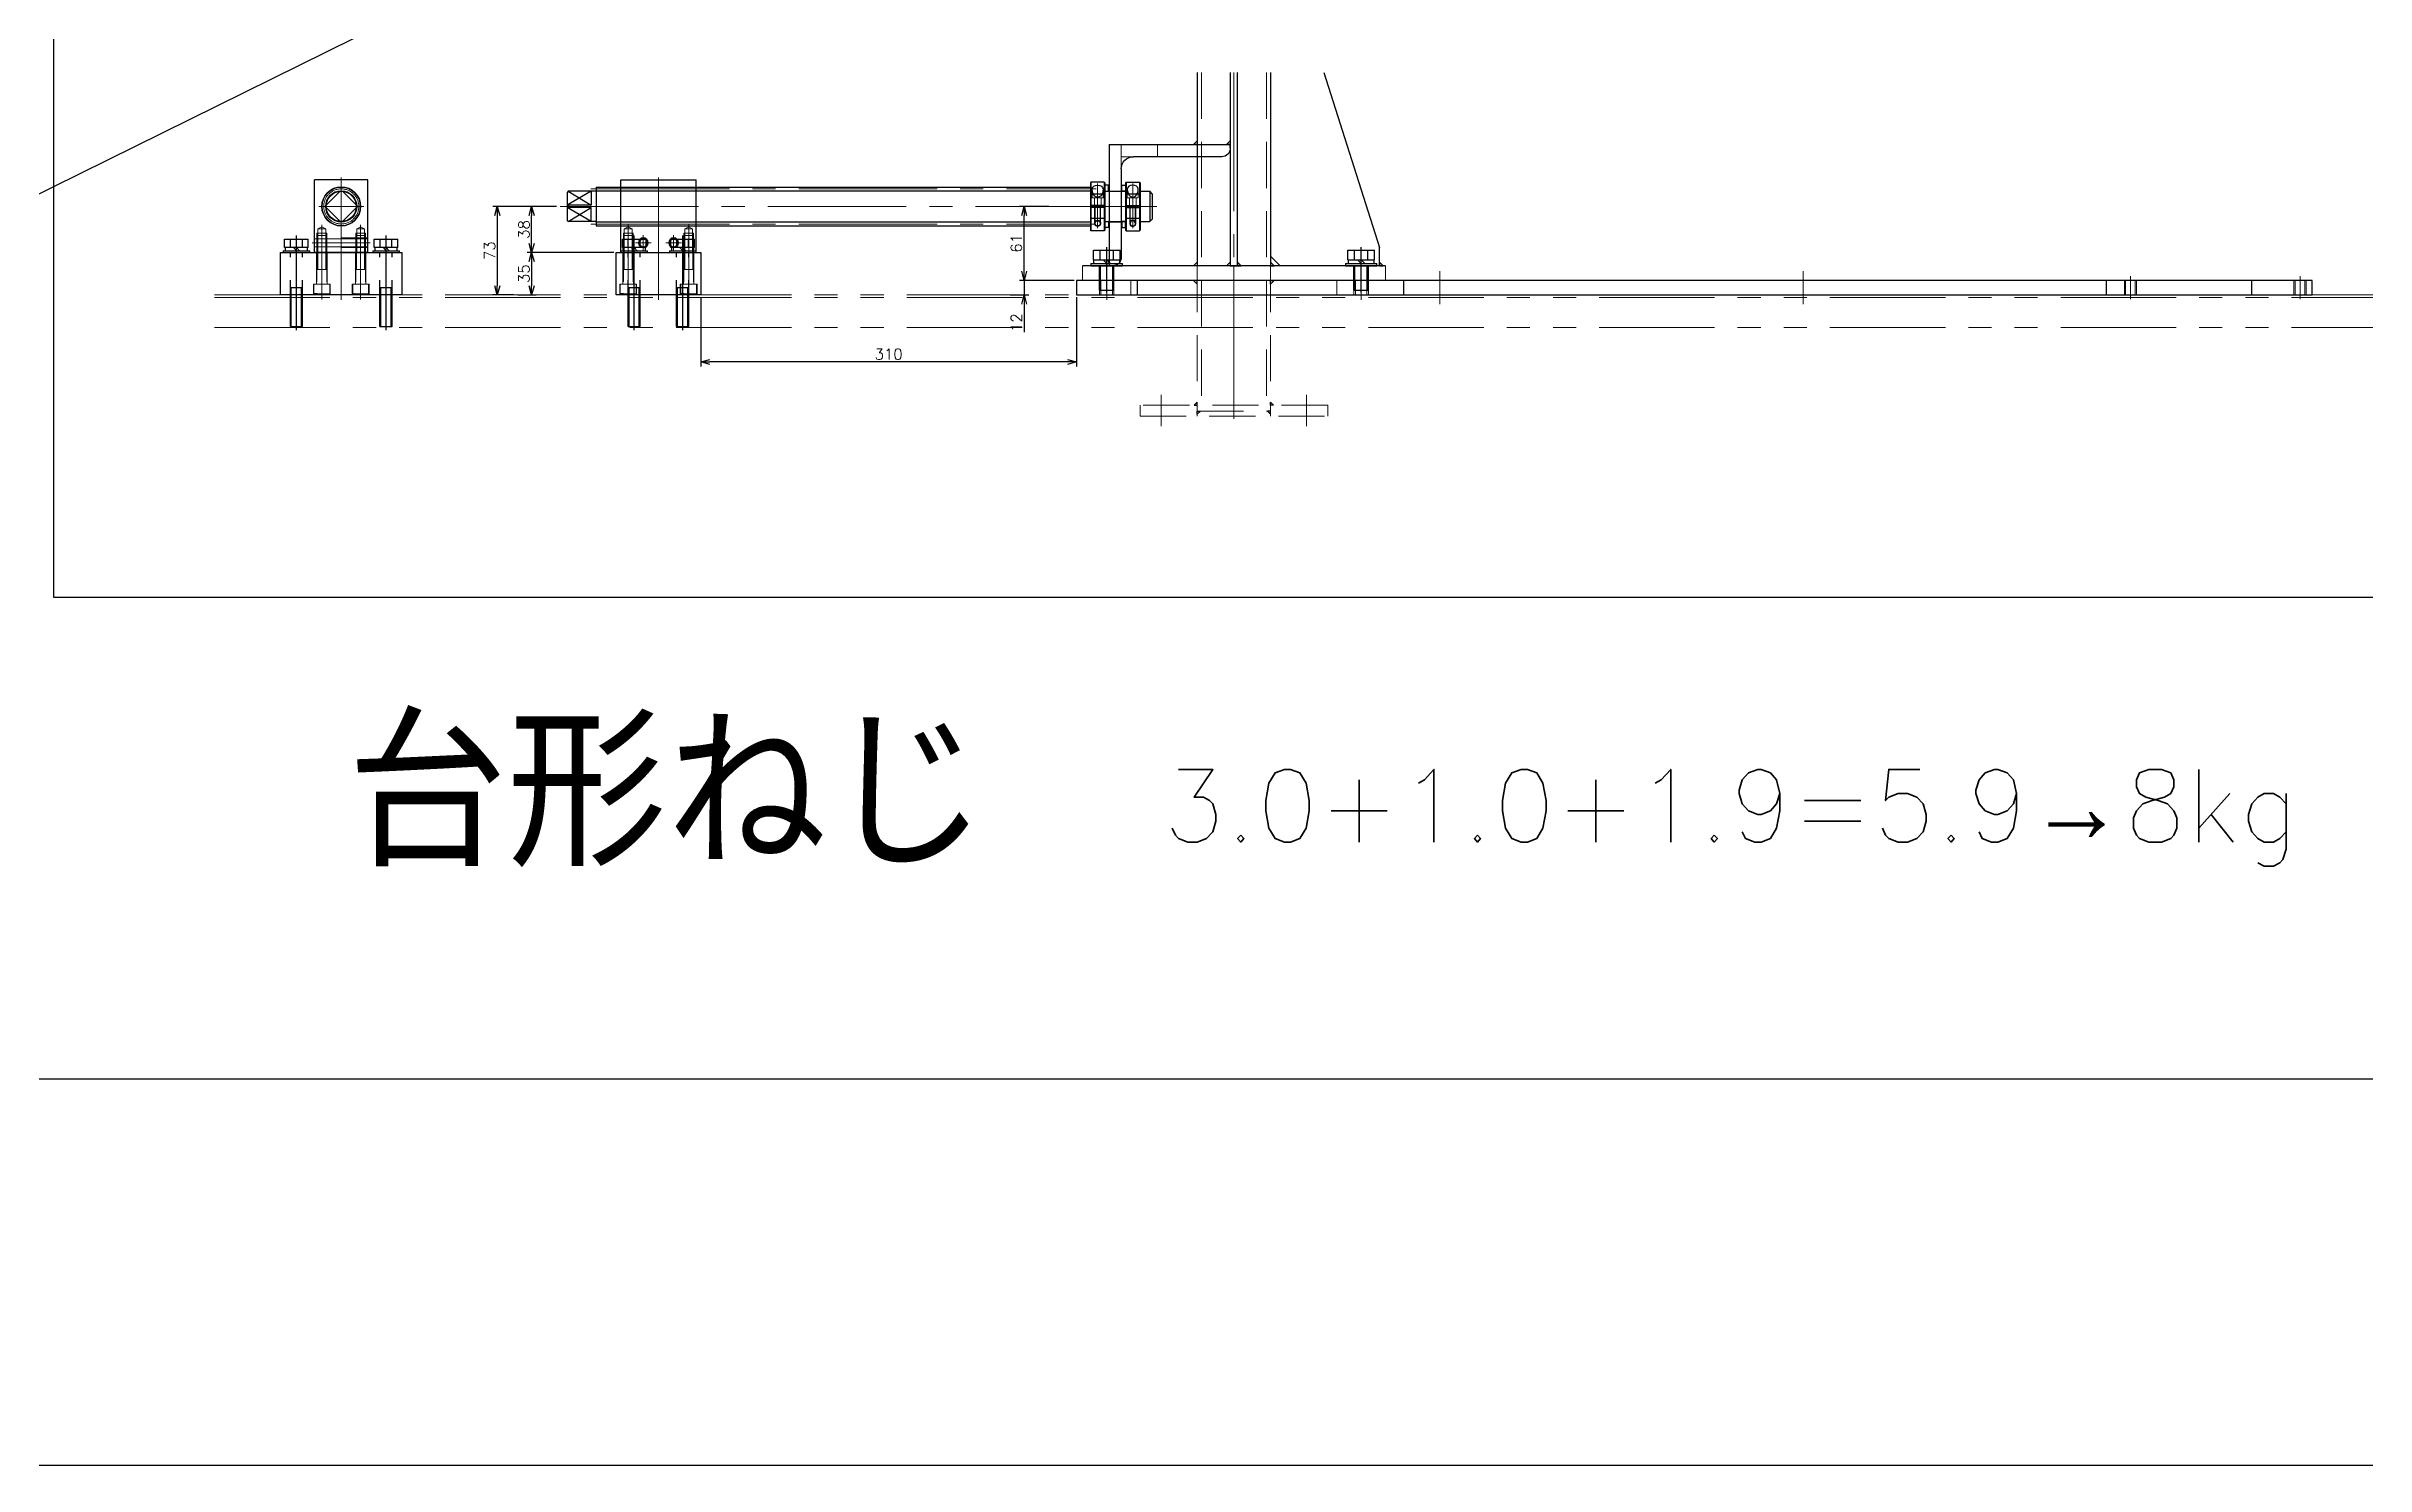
# Model space of a CAD drawing. Header units: millimetres. Extents: x -16130 to 36813, y -8099 to 27484.
# Drawn here: x 33872 to 35786, y 12197 to 13367 of the extents above; entities that cross this region are included whole.
import ezdxf
from ezdxf.xclip import XClip

# ---------------------------------------------------------------- set-up
doc = ezdxf.new("R2010")
doc.units = ezdxf.units.MM
doc.header["$LTSCALE"] = 6
doc.header["$XCLIPFRAME"] = 0
doc.header["$PDMODE"] = 99
doc.header["$PDSIZE"] = 1
for name, pattern in [('CENTER2', [28.575, 19.05, -3.175, 3.175, -3.175]), ('HIDDEN', [9.525, 6.35, -3.175]), ('PHANTOM2', [31.75, 15.875, -3.175, 3.175, -3.175, 3.175, -3.175])]:
    doc.linetypes.add(name, pattern=pattern)
for name, color, linetype, lineweight in [('04_HIDDEN', 2, 'HIDDEN', 13), ('05_CENTER', 4, 'CENTER2', 13), ('06_PHANTOM', 2, 'PHANTOM2', 13), ('08_DIM', 3, 'Continuous', 13)]:
    doc.layers.add(name, color=color, linetype=linetype, lineweight=lineweight)
doc.layers.add('10_DRAFT', color=8, linetype='Continuous', lineweight=0, plot=False)
doc.styles.add('KSS_TXT', font='txt.shx', dxfattribs={"bigfont": 'extfont2.shx'})
doc.styles.add('KSS_TXT_L', font='txt.shx', dxfattribs={"height": 3, "bigfont": 'extfont2.shx'})
doc.dimstyles.new('KSS_DIM', dxfattribs={"dimtxt": 3, "dimasz": 2.5, "dimexe": 1.25, "dimexo": 0.625, "dimtad": 1, "dimdsep": 46, "dimtxsty": 'KSS_TXT', "dimblk": 'OPEN30', "dimcen": 0, "dimazin": 2, "dimtfac": 0.75, "dimtmove": 0, "dimatfit": 3, "dimldrblk": 'OPEN30', "dimfxl": 1, "dimtolj": 1, "dimarcsym": 0})

# ---------------------------------------------------------------- blocks, each defined once
blk = doc.blocks.new('MTSRW32a_1_1_1')
at = {"color": 0}
for p, q in [((62, 12.5), (61, 11.5)), ((81, 12.5), (61, 1)), ((61, 11.5), (61, -11.5)), ((81, 1), (61, 1)), ((62, 12.5), (62, 12.5)), ((84.7, 12.5), (62, 12.5)), ((62, 12.5), (81, 1)), ((81, 12.5), (62, 12.5)), ((62, 1), (62, -1)), ((81, 12.5), (81, 1)), ((85, 16), (493, 16)), ((85, 16), (85, -16)), ((85, 12.8), (493, 12.8)), ((493, 16), (493, -16)), ((505, 10), (493, 10)), ((505, 12.5), (522, 12.5)), ((505, 12.5), (505, -12.5)), ((522, 12.5), (522, -12.5)), ((534, 10), (522, 10)), ((534, 12.5), (534, -12.5)), ((534, 12.5), (542, 12.5)), ((544, 10.5), (542, 12.5)), ((542, 12.5), (542, -12.5)), ((544, 10.5), (544, -10.5)), ((81, -1), (61, -1)), ((81, -12.5), (61, -1)), ((62, -12.5), (61, -11.5)), ((61.9, -12.4), (81, -1)), ((84.7, -12.5), (62, -12.5)), ((81, -12.5), (62, -12.5)), ((62, -12.5), (62, -12.5)), ((81, -12.5), (81, -1)), ((85, -12.8), (493, -12.8)), ((85, -16), (493, -16)), ((505, -10), (493, -10)), ((505, -12.5), (522, -12.5)), ((534, -10), (522, -10)), ((534, -12.5), (542, -12.5)), ((544, -10.5), (542, -12.5))]:
    blk.add_line(p, q, dxfattribs=at)
for centre, start, end in [((84.7, 12.8), 270, 0), ((84.7, -12.8), 0, 90)]:
    blk.add_arc(centre, 0.3, start, end, dxfattribs=at)
at = {"layer": '05_CENTER', "color": 0}
for p, q in [((55.3, 0), (547.9, 0)), ((80.8, 14.5), (497.7, 14.5)), ((80.8, -14.5), (497.2, -14.5))]:
    blk.add_line(p, q, dxfattribs=at)
at = {"layer": '10_DRAFT'}
for p, q in [((139.7, 0), (133.3, 0)), ((136.5, -3.2), (136.5, 3.2)), ((510.7, 0), (504.3, 0))]:
    blk.add_line(p, q, dxfattribs=at)
blk = doc.blocks.new('A$C6B1D193A_1_1_1')
at = {"color": 0}
for p, q in [((-979, -3), (-979, -15)), ((-59, -3), (-59, -15))]:
    blk.add_line(p, q, dxfattribs=at)
at = {"color": 9}
for p, q in [((-759, -3), (-759, -15)), ((-179, -3), (-179, -15))]:
    blk.add_line(p, q, dxfattribs=at)
at = {"color": 0}
blk.add_lwpolyline([(-1029, -15), (-9, -15), (-9, -3), (-1029, -3)], close=True, dxfattribs=at)
at = {"layer": '04_HIDDEN'}
for p, q in [((-1010, -15), (-1010, -3)), ((-1008.8, -15), (-1008.8, -3)), ((-999.3, -15), (-999.3, -3)), ((-998, -15), (-998, -3)), ((-984, -15), (-984, -3)), ((-814, -15), (-814, -3)), ((-800, -15), (-800, -3)), ((-798.7, -15), (-798.7, -3)), ((-789.2, -15), (-789.2, -3)), ((-788, -15), (-788, -3)), ((-164, -3), (-164, -15)), ((-163, -3), (-163, -15)), ((-155, -3), (-155, -15)), ((-154, -3), (-154, -15)), ((-24, -3), (-24, -15)), ((-23, -3), (-23, -15)), ((-15, -3), (-15, -15)), ((-14, -3), (-14, -15))]:
    blk.add_line(p, q, dxfattribs=at)
at = {"layer": '05_CENTER'}
for p, q in [((-1004, -19), (-1004, 1)), ((-794, -19), (-794, 1)), ((-729, 4.5), (-729, -22.7)), ((-429, 4.5), (-429, -22.7)), ((-159, 0.4), (-159, -18.4)), ((-19, 0.4), (-19, -18.4))]:
    blk.add_line(p, q, dxfattribs=at)
at = {"layer": '10_DRAFT'}
blk.add_line((-899, -15), (-899, -3), dxfattribs=at)
blk = doc.blocks.new('SCSP20-12c_1_1')
at = {"color": 0}
for p, q in [((-20, -0.5), (-19.5, 0)), ((-0.8, 0), (-19.5, 0)), ((-0.8, 0), (-0.8, -12)), ((19.5, 0), (0.7, 0)), ((0.7, 0), (0.7, -12)), ((20, -0.5), (19.5, 0)), ((-0.8, -0.5), (-20, -0.5)), ((-20, -0.5), (-20, -11.5)), ((-0.8, -11.5), (-20, -11.5)), ((-20, -11.5), (-19.5, -12)), ((-0.8, -12), (-19.5, -12)), ((20, -0.5), (0.7, -0.5)), ((20, -11.5), (0.7, -11.5)), ((19.5, -12), (0.7, -12)), ((20, -11.5), (19.5, -12)), ((20, -0.5), (20, -11.5))]:
    blk.add_line(p, q, dxfattribs=at)
for centre, major_axis, ratio, start_param, end_param in [((-14.3, -6), (0, 2.5), 0.832084, 0, 3.141593), ((-14.3, -6), (0, 2.15), 0.850489, 6.283185, 9.424778), ((-14.3, -6), (-2.98, 0), 0.838869, 7.853982, 10.995574), ((-14.3, -6), (-2.49, 0), 0.865015, 7.853982, 10.995574), ((14.3, -6), (-6.68, 0), 0.673298, 4.712389, 7.853982), ((14.3, -6), (0, 4.5), 0.73708, 3.141593, 6.283185)]:
    blk.add_ellipse(centre, major_axis=major_axis, ratio=ratio, start_param=start_param, end_param=end_param, dxfattribs=at)
at = {"layer": '04_HIDDEN', "color": 0}
for p, q in [((-10.5, 0), (-10, -0.5)), ((10.5, 0), (10, -0.5)), ((-14.3, -3.5), (-0.8, -3.5)), ((-14.3, -3.8), (-0.8, -3.8)), ((-14.3, -8.1), (-0.8, -8.1)), ((-14.3, -8.5), (-0.8, -8.5)), ((-10, -11.5), (-10.5, -12)), ((-10, -0.5), (-10, -11.5)), ((0.7, -3.2), (7, -3.2)), ((0.7, -8.7), (7, -8.7)), ((7, -1.5), (14.3, -1.5)), ((7, -1.5), (7, -10.5)), ((7, -10.5), (14.3, -10.5)), ((10, -0.5), (10, -11.5)), ((10, -11.5), (10.5, -12))]:
    blk.add_line(p, q, dxfattribs=at)
at = {"layer": '05_CENTER', "color": 0}
blk.add_line((-18, -6), (18.8, -6), dxfattribs=at)
at = {"layer": '10_DRAFT'}
blk.add_line((0, 0), (0, -12), dxfattribs=at)
blk = doc.blocks.new('A$C26503DA7_1_1')
at = {"color": 0}
for p, q in [((-93.8, 60), (-93.8, 55.3)), ((-33.3, 60), (-33.3, 55.3)), ((-127, 30.3), (-127, -30.2)), ((-118.8, 30.3), (-127, 30.3)), ((-8.3, 30.3), (0, 30.3)), ((0, -30.2), (0, 30.3)), ((-127, -30.2), (0, -30.2))]:
    blk.add_line(p, q, dxfattribs=at)
for centre, start, end in [((-118.8, 55.3), 270, 0), ((-8.3, 55.3), 180, 270)]:
    blk.add_arc(centre, 25, start, end, dxfattribs=at)
at = {"layer": '04_HIDDEN'}
for p, q in [((-93.8, 63.5), (-33.3, 63.5)), ((-90.3, 63.5), (-90.3, 55.3)), ((-36.8, 63.5), (-36.8, 55.3)), ((-118.8, 26.8), (-127, 26.8)), ((-8.3, 26.8), (0, 26.8)), ((-127, -26.7), (0, -26.7))]:
    blk.add_line(p, q, dxfattribs=at)
for centre, start, end in [((-118.8, 55.3), 270, 0), ((-8.3, 55.3), 180, 270)]:
    blk.add_arc(centre, 28.5, start, end, dxfattribs=at)
at = {"layer": '05_CENTER'}
for p, q in [((-63.5, 63.5), (-63.5, -6.8)), ((-127, 0), (0, 0))]:
    blk.add_line(p, q, dxfattribs=at)
at = {"layer": '10_DRAFT'}
for p, q in [((-93.8, 60), (-93.8, 63.5)), ((-33.3, 60), (-33.3, 63.5))]:
    blk.add_line(p, q, dxfattribs=at)
blk = doc.blocks.new('A$C321C7B51_1_1')
at = {"color": 0}
blk.add_lwpolyline([(10, 77.5), (1, 77.5), (1, -77.5), (10, -77.5)], close=True, dxfattribs=at)
at = {"layer": '04_HIDDEN'}
for p, q in [((10, 30.2), (1, 30.2)), ((10, -30.2), (1, -30.2))]:
    blk.add_line(p, q, dxfattribs=at)
at = {"layer": '05_CENTER'}
for p, q in [((-7.5, 60), (18.3, 60)), ((10, 0), (1, 0)), ((-7.5, -60), (18.3, -60))]:
    blk.add_line(p, q, dxfattribs=at)
blk = doc.blocks.new('A$C064419DC_1_1')
at = {"color": 0}
for p, q in [((0, 30.2), (0, -30.2)), ((-20.5, -50.8), (-81.1, -50.8))]:
    blk.add_line(p, q, dxfattribs=at)
for radius in [81, 20.5]:
    blk.add_arc((0, -50.8), radius, 90, 180, dxfattribs=at)
at = {"layer": '04_HIDDEN'}
for radius in [77.5, 24]:
    blk.add_arc((0, -50.8), radius, 90, 180, dxfattribs=at)
at = {"layer": '05_CENTER'}
blk.add_arc((0, -50.8), 50.8, 90, 180, dxfattribs=at)
blk = doc.blocks.new('A$C2B834F33_1_1')
at = {"color": 0}
for p, q in [((0, 0), (-100, 0)), ((-100, -3), (-100, 0)), ((0, 0), (0, -100)), ((-93, -10), (-20, -10)), ((-10, -20), (-10, -93)), ((-3, -100), (0, -100))]:
    blk.add_line(p, q, dxfattribs=at)
for centre, radius, start, end in [((-93, -3), 7, 180, 270), ((-20, -20), 10, 0, 90), ((-3, -93), 7, 180, 270)]:
    blk.add_arc(centre, radius, start, end, dxfattribs=at)
blk = doc.blocks.new('A$C73CF5400_1_1')
at = {"color": 0}
blk.add_lwpolyline([(-7, 0), (7, 0), (7, -20), (-7, -20)], close=True, dxfattribs=at)
at = {"layer": '04_HIDDEN'}
for p, q in [((-5.5, 3.7), (-5.5, 0.2)), ((-4.9, 0), (-4.9, -20)), ((-4.3, 0), (-4.3, -20)), ((4.3, 0), (4.3, -20)), ((4.9, 0), (4.9, -20)), ((5.5, 3.7), (5.5, 0.2))]:
    blk.add_line(p, q, dxfattribs=at)
at = {"layer": '05_CENTER'}
blk.add_line((0, -21.6), (0, 4.4), dxfattribs=at)
blk = doc.blocks.new('A$C211D4FE4_1_1')
for p, q in [((-19.2, 76.3), (-10, 76.3)), ((-10, 15.8), (-19.2, 15.8))]:
    blk.add_line(p, q)
at = {"color": 0}
for p, q in [((-100.3, -4.8), (-100.3, -315.5)), ((-39.7, -4.8), (-39.7, -315.5)), ((-100.3, -442.5), (-100.3, -740.5)), ((-39.7, -442.5), (-39.7, -740.5)), ((-100.3, -867.5), (-100.3, -1165.5)), ((-39.7, -867.5), (-39.7, -1165.5)), ((-100.3, -1292.5), (-100.3, -1590.5)), ((-39.7, -1292.5), (-39.7, -1590.5)), ((-100.3, -1717.5), (-100.3, -2078)), ((-39.7, -1717.5), (-39.7, -2078)), ((-39.7, -1828), (-24.7, -1828)), ((-24.7, -1828), (50.3, -2063)), ((50.3, -2078), (50.3, -2063)), ((55, -2078), (-195, -2078)), ((-31.7, -2078), (-39.7, -2070))]:
    blk.add_line(p, q, dxfattribs=at)
at = {"color": 3}
for points in [[(-9, 76.3), (-11.5, 76.3), (-11.5, 76.3), (-9, 78.8)], [(-6.5, 76.3), (-6.5, 73.8), (-6.5, 73.8), (-4, 76.3)], [(-9, 15.8), (-11.5, 15.8), (-11.5, 15.8), (-9, 13.3)], [(-6.5, 15.8), (-6.5, 18.3), (-6.5, 18.3), (-4, 15.8)], [(-9, -348.7), (-11.5, -348.7), (-11.5, -348.7), (-9, -346.2)], [(-6.5, -348.7), (-6.5, -351.2), (-6.5, -351.2), (-4, -348.7)], [(-9, -409.2), (-11.5, -409.2), (-11.5, -409.2), (-9, -411.7)], [(-6.5, -409.2), (-6.5, -406.7), (-6.5, -406.7), (-4, -409.2)], [(-9, -773.7), (-11.5, -773.7), (-11.5, -773.7), (-9, -771.2)], [(-6.5, -773.7), (-6.5, -776.2), (-6.5, -776.2), (-4, -773.7)], [(-9, -834.2), (-11.5, -834.2), (-11.5, -834.2), (-9, -836.7)], [(-6.5, -834.2), (-6.5, -831.7), (-6.5, -831.7), (-4, -834.2)], [(-9, -1198.7), (-11.5, -1198.7), (-11.5, -1198.7), (-9, -1196.2)], [(-6.5, -1198.7), (-6.5, -1201.2), (-6.5, -1201.2), (-4, -1198.7)], [(-9, -1259.2), (-11.5, -1259.2), (-11.5, -1259.2), (-9, -1261.7)], [(-6.5, -1259.2), (-6.5, -1256.7), (-6.5, -1256.7), (-4, -1259.2)], [(-9, -1623.7), (-11.5, -1623.7), (-11.5, -1623.7), (-9, -1621.2)], [(-6.5, -1623.7), (-6.5, -1626.2), (-6.5, -1626.2), (-4, -1623.7)], [(-9, -1684.2), (-11.5, -1684.2), (-11.5, -1684.2), (-9, -1686.7)], [(-6.5, -1684.2), (-6.5, -1681.7), (-6.5, -1681.7), (-4, -1684.2)], [(-39.7, -1828), (-36.7, -1828), (-36.7, -1828), (-39.7, -1825)], [(-100.3, -1978), (-103.3, -1978), (-103.3, -1978), (-100.3, -1975)], [(-73, -1978), (-76, -1978), (-76, -1978), (-73, -1975)], [(-173, -2078), (-176, -2078), (-176, -2078), (-173, -2075)], [(-100.3, -2078), (-103.3, -2078), (-103.3, -2078), (-100.3, -2075)], [(-73, -2078), (-76, -2078), (-76, -2078), (-73, -2075)], [(-67, -2078), (-64, -2078), (-64, -2078), (-67, -2075)], [(-39.7, -2078), (-36.7, -2078), (-36.7, -2078), (-39.7, -2075)], [(50.3, -2078), (53.3, -2078), (53.3, -2078), (50.3, -2075)], [(-100.3, -2090), (-103.3, -2090), (-103.3, -2090), (-100.3, -2093)], [(-39.7, -2090), (-36.7, -2090), (-36.7, -2090), (-39.7, -2093)], [(-100.3, -2193), (-100.3, -2190.5), (-100.3, -2190.5), (-102.7, -2193)], [(-100.3, -2198), (-97.7, -2198), (-97.7, -2198), (-100.3, -2200.5)], [(-39.7, -2198), (-42.2, -2198), (-42.2, -2198), (-39.7, -2200.5)], [(-39.7, -2193), (-39.7, -2190.5), (-39.7, -2190.5), (-37.2, -2193)]]:
    blk.add_lwpolyline(points, close=True, dxfattribs=at)
at = {"color": 0}
blk.add_lwpolyline([(-73, -2078), (-67, -2078), (-67, -1828), (-73, -1828)], close=True, dxfattribs=at)
at = {"color": 3}
for centre, start, end in [((-71.7, 55.5), 65.35, 100.3512), ((-79.5, 47.7), 169.6488, 204.65)]:
    blk.add_arc(centre, 2.61, start, end, dxfattribs=at)
at = {"layer": '04_HIDDEN'}
for p, q in [((-19.2, 72.8), (-6.5, 72.8)), ((-6.5, 76.3), (-6.5, 15.8)), ((-19.2, 19.3), (-6.5, 19.3)), ((-96.7, -4.8), (-96.7, -315.5)), ((-43.2, -4.8), (-43.2, -315.5)), ((-96.7, -442.5), (-96.7, -740.5)), ((-43.2, -442.5), (-43.2, -740.5)), ((-96.7, -867.5), (-96.7, -1165.5)), ((-43.2, -867.5), (-43.2, -1165.5)), ((-96.7, -1292.5), (-96.7, -1590.5)), ((-43.2, -1292.5), (-43.2, -1590.5)), ((-96.7, -1717.5), (-96.7, -2198)), ((-43.2, -1717.5), (-43.2, -2198)), ((-163, -1978), (-163, -1998)), ((-153, -1988), (-163, -1988)), ((-133, -1978), (-133, -1988)), ((-173, -2042), (-163, -2042)), ((-195, -2078), (-195, -2090)), ((-100.3, -2078), (-100.3, -2192)), ((-39.7, -2078), (-39.7, -2192)), ((55, -2090), (55, -2078)), ((-195, -2090), (55, -2090)), ((-100.3, -2198), (-39.7, -2198))]:
    blk.add_line(p, q, dxfattribs=at)
at = {"layer": '05_CENTER'}
for p, q in [((-19.2, 46), (-6.5, 46)), ((-70, -4.8), (-70, -315.5)), ((-70, -442.5), (-70, -740.5)), ((-70, -867.5), (-70, -1165.5)), ((-70, -1292.5), (-70, -1590.5)), ((-70, -1717.5), (-70, -2216.3)), ((-175, -2098.5), (-175, -2069.7)), ((-70, -2078), (-70, -2090)), ((35, -2098.5), (35, -2069.7))]:
    blk.add_line(p, q, dxfattribs=at)
at = {"layer": '10_DRAFT'}
blk.add_line((-173, -2029), (-163, -2029), dxfattribs=at)
for name, p in [('A$C321C7B51_1_1', (-10, 46)), ('A$C064419DC_1_1', (-19.2, 46)), ('A$C321C7B51_1_1', (-10, -379)), ('A$C321C7B51_1_1', (-10, -804)), ('A$C321C7B51_1_1', (-10, -1229)), ('A$C321C7B51_1_1', (-10, -1654))]:
    blk.add_blockref(name, p)
for name, p, rotation in [('A$C73CF5400_1_1', (-76.5, 52.5), 225), ('A$C26503DA7_1_1', (-70, -442.5), 270), ('A$C26503DA7_1_1', (-70, -867.5), 270), ('A$C26503DA7_1_1', (-70, -1292.5), 270), ('A$C26503DA7_1_1', (-70, -1717.5), 270)]:
    blk.add_blockref(name, p, dxfattribs=dict(rotation=rotation))
at = {"xscale": -1}
blk.add_blockref('A$C2B834F33_1_1', (-173, -1978), dxfattribs=at)
at = {"layer": '04_HIDDEN', "rotation": 270}
blk.add_blockref('A$C321C7B51_1_1', (-70, -2192), dxfattribs=at)
blk = doc.blocks.new('HTK1611a_1_1')
at = {"color": 0}
for p, q in [((6, 5.1), (0, 4.8)), ((0, 4.3), (6, 4.5)), ((6, 7.5), (6, -7.5)), ((6, 7.5), (10, 7.5)), ((10, 3.8), (6, 3.8)), ((10.1, 7.5), (10, 7.5)), ((10, 3.8), (10.1, 3.8)), ((10.1, 3.7), (10, 3.8)), ((10.2, 7.5), (10.1, 7.5)), ((10.1, 7.5), (10.1, 7.5)), ((10.1, 3.8), (10.1, 3.8)), ((10.1, 3.8), (10.2, 3.8)), ((10.2, 3.7), (10.1, 3.7)), ((10.1, 3.7), (10.1, 3.7)), ((10.3, 7.4), (10.2, 7.5)), ((10.2, 7.5), (10.2, 7.5)), ((10.2, 7.5), (10.2, 7.5)), ((10.2, 3.8), (10.2, 3.8)), ((10.2, 3.8), (10.2, 3.8)), ((10.2, 3.8), (10.3, 3.8)), ((10.3, 3.6), (10.2, 3.7)), ((10.2, 3.7), (10.2, 3.7)), ((10.2, 3.7), (10.2, 3.7)), ((10.4, 7.4), (10.3, 7.4)), ((10.3, 7.4), (10.3, 7.4)), ((10.3, 3.8), (10.4, 3.9)), ((10.3, 3.8), (10.3, 3.8)), ((10.4, 3.5), (10.3, 3.6)), ((10.3, 3.6), (10.3, 3.6)), ((10.5, 7.3), (10.4, 7.4)), ((10.4, 7.4), (10.4, 7.4)), ((10.4, 3.9), (10.4, 3.9)), ((10.4, 3.9), (10.5, 3.9)), ((10.5, 3.4), (10.4, 3.5)), ((10.4, 3.5), (10.4, 3.5)), ((10.6, 7.2), (10.5, 7.3)), ((10.5, 7.3), (10.5, 7.3)), ((10.5, 7.3), (10.5, 7.3)), ((10.5, 3.9), (10.5, 4)), ((10.5, 4), (10.5, 4)), ((10.5, 4), (10.6, 4)), ((10.5, 3.3), (10.5, 3.4)), ((10.6, 3.2), (10.5, 3.3)), ((10.5, 3.3), (10.5, 3.3)), ((10.6, 7.1), (10.6, 7.2)), ((10.6, 7.2), (10.6, 7.2)), ((10.7, 7.1), (10.6, 7.1)), ((10.6, 4.1), (10.7, 4.2)), ((10.6, 4), (10.6, 4.1)), ((10.6, 4.1), (10.6, 4.1)), ((10.6, 3.1), (10.6, 3.2)), ((10.6, 3), (10.6, 3.1)), ((10.7, 2.9), (10.6, 3)), ((10.7, 7), (10.7, 7.1)), ((10.8, 6.9), (10.7, 7)), ((10.7, 7), (10.7, 7)), ((10.7, 4.3), (10.8, 4.4)), ((10.7, 4.2), (10.7, 4.3)), ((10.7, 4.2), (10.7, 4.2)), ((10.7, 2.8), (10.7, 2.9)), ((10.7, 2.7), (10.7, 2.8)), ((10.8, 2.5), (10.7, 2.7)), ((10.8, 6.8), (10.8, 6.9)), ((10.8, 6.7), (10.8, 6.8)), ((10.8, 6.8), (10.8, 6.8)), ((10.9, 6.6), (10.8, 6.7)), ((10.8, 4.5), (10.8, 4.6)), ((10.8, 4.6), (10.9, 4.6)), ((10.8, 4.4), (10.8, 4.5)), ((10.8, 4.4), (10.8, 4.4)), ((10.8, 2.4), (10.8, 2.5)), ((10.8, 2.3), (10.8, 2.4)), ((10.8, 2.2), (10.8, 2.3)), ((10.9, 2), (10.8, 2.2)), ((10.9, 6.5), (10.9, 6.6)), ((10.9, 6.6), (10.9, 6.6)), ((10.9, 6.4), (10.9, 6.5)), ((11, 6.3), (10.9, 6.4)), ((10.9, 4.8), (11, 4.9)), ((10.9, 4.7), (10.9, 4.8)), ((10.9, 4.8), (10.9, 4.8)), ((10.9, 4.6), (10.9, 4.7)), ((10.9, 1.9), (10.9, 2)), ((10.9, 1.7), (10.9, 1.9)), ((10.9, 1.6), (10.9, 1.7)), ((11, 1.4), (10.9, 1.6)), ((11, 6.2), (11, 6.3)), ((11, 6.3), (11, 6.3)), ((11, 6.1), (11, 6.2)), ((11, 6), (11, 6.1)), ((11, 5.9), (11, 6)), ((11, 6), (11, 6)), ((11, 5.8), (11, 5.9)), ((11, 5.7), (11, 5.8)), ((11, 5.6), (11, 5.7)), ((11, 5.7), (11, -5.6)), ((11, 5.5), (11, 5.6)), ((11, 5.4), (11, 5.5)), ((11, 5.5), (11, 5.5)), ((11, 5.3), (11, 5.4)), ((11, 5.2), (11, 5.3)), ((11, 5.1), (11, 5.2)), ((11, 5), (11, 5.1)), ((11, 5.1), (11, 5.1)), ((11, 4.9), (11, 5)), ((11, 2.2), (26, 2.2)), ((11, 1.3), (11, 1.4)), ((11, 1.1), (11, 1.3)), ((11, 1), (11, 1.1)), ((11, 0.8), (11, 1)), ((11, 0.7), (11, 0.8)), ((11, 0.5), (11, 0.7)), ((11, 0.3), (11, 0.5)), ((11, 0.2), (11, 0.3)), ((11, 0), (11, 0.2)), ((11, -0.2), (11, 0)), ((26, 2.2), (28, 1.7)), ((28, 1.7), (36, 1.7)), ((28, 1.7), (28, -1.7)), ((36, 1.7), (36, -1.7)), ((36, 1.5), (56, 1.5)), ((0, -4.3), (6, -4.5)), ((0, -4.8), (6, -5.1)), ((10, -3.8), (6, -3.8)), ((6, -7.5), (10, -7.5)), ((10, -3.8), (10.1, -3.7)), ((10.1, -3.8), (10, -3.8)), ((10, -7.5), (10.1, -7.5)), ((10.1, -3.7), (10.1, -3.7)), ((10.1, -3.7), (10.2, -3.7)), ((10.2, -3.8), (10.1, -3.8)), ((10.1, -3.8), (10.1, -3.8)), ((10.1, -7.5), (10.1, -7.5)), ((10.1, -7.5), (10.2, -7.5)), ((10.2, -3.7), (10.3, -3.6)), ((10.2, -3.7), (10.2, -3.7)), ((10.2, -3.7), (10.2, -3.7)), ((10.3, -3.8), (10.2, -3.8)), ((10.2, -3.8), (10.2, -3.8)), ((10.2, -3.8), (10.2, -3.8)), ((10.2, -7.5), (10.3, -7.4)), ((10.2, -7.5), (10.2, -7.5)), ((10.2, -7.5), (10.2, -7.5)), ((10.3, -3.6), (10.4, -3.5)), ((10.3, -3.6), (10.3, -3.6)), ((10.4, -3.9), (10.3, -3.8)), ((10.3, -3.8), (10.3, -3.8)), ((10.3, -7.4), (10.3, -7.4)), ((10.3, -7.4), (10.4, -7.4)), ((10.4, -3.5), (10.5, -3.4)), ((10.4, -3.5), (10.4, -3.5)), ((10.5, -3.9), (10.4, -3.9)), ((10.4, -3.9), (10.4, -3.9)), ((10.4, -7.4), (10.5, -7.3)), ((10.4, -7.4), (10.4, -7.4)), ((10.5, -3.3), (10.5, -3.2)), ((10.5, -3.2), (10.6, -3.2)), ((10.5, -3.4), (10.5, -3.3)), ((10.5, -4), (10.5, -3.9)), ((10.6, -4), (10.5, -4)), ((10.5, -4), (10.5, -4)), ((10.5, -7.3), (10.6, -7.2)), ((10.5, -7.3), (10.5, -7.3)), ((10.5, -7.3), (10.5, -7.3)), ((10.6, -3), (10.7, -2.9)), ((10.6, -3.1), (10.6, -3)), ((10.6, -3.2), (10.6, -3.1)), ((10.6, -4.1), (10.6, -4)), ((10.7, -4.2), (10.6, -4.1)), ((10.6, -4.1), (10.6, -4.1)), ((10.6, -7.2), (10.6, -7.1)), ((10.6, -7.1), (10.7, -7.1)), ((10.6, -7.2), (10.6, -7.2)), ((10.7, -2.7), (10.8, -2.5)), ((10.7, -2.8), (10.7, -2.7)), ((10.7, -2.9), (10.7, -2.8)), ((10.7, -4.3), (10.7, -4.2)), ((10.7, -4.2), (10.7, -4.2)), ((10.8, -4.4), (10.7, -4.3)), ((10.7, -7), (10.8, -6.9)), ((10.7, -7.1), (10.7, -7)), ((10.7, -7), (10.7, -7)), ((10.8, -2.2), (10.9, -2)), ((10.8, -2.3), (10.8, -2.2)), ((10.8, -2.4), (10.8, -2.3)), ((10.8, -2.5), (10.8, -2.4)), ((10.8, -4.5), (10.8, -4.4)), ((10.8, -4.4), (10.8, -4.4)), ((10.8, -4.6), (10.8, -4.5)), ((10.9, -4.6), (10.8, -4.6)), ((10.8, -6.7), (10.9, -6.6)), ((10.8, -6.8), (10.8, -6.7)), ((10.8, -6.9), (10.8, -6.8)), ((10.8, -6.8), (10.8, -6.8)), ((10.9, -1.6), (11, -1.4)), ((10.9, -1.7), (10.9, -1.6)), ((10.9, -1.9), (10.9, -1.7)), ((10.9, -2), (10.9, -1.9)), ((10.9, -4.7), (10.9, -4.6)), ((10.9, -4.8), (10.9, -4.7)), ((11, -4.9), (10.9, -4.8)), ((10.9, -4.8), (10.9, -4.8)), ((10.9, -6.4), (11, -6.3)), ((10.9, -6.5), (10.9, -6.4)), ((10.9, -6.6), (10.9, -6.5)), ((10.9, -6.6), (10.9, -6.6)), ((11, -0.3), (11, -0.2)), ((11, -0.5), (11, -0.3)), ((11, -0.7), (11, -0.5)), ((11, -0.8), (11, -0.7)), ((11, -1), (11, -0.8)), ((11, -1.1), (11, -1)), ((11, -1.3), (11, -1.1)), ((11, -1.4), (11, -1.3)), ((26, -2.2), (11, -2.2)), ((11, -5), (11, -4.9)), ((11, -5.1), (11, -5)), ((11, -5.2), (11, -5.1)), ((11, -5.1), (11, -5.1)), ((11, -5.3), (11, -5.2)), ((11, -5.4), (11, -5.3)), ((11, -5.5), (11, -5.4)), ((11, -5.6), (11, -5.5)), ((11, -5.5), (11, -5.5)), ((11, -5.7), (11, -5.6)), ((11, -5.8), (11, -5.7)), ((11, -5.9), (11, -5.8)), ((11, -6), (11, -5.9)), ((11, -6.1), (11, -6)), ((11, -6), (11, -6)), ((11, -6.2), (11, -6.1)), ((11, -6.3), (11, -6.2)), ((11, -6.3), (11, -6.3)), ((28, -1.7), (26, -2.2)), ((36, -1.7), (28, -1.7)), ((36, -1.5), (56, -1.5))]:
    blk.add_line(p, q, dxfattribs=at)
at = {"layer": '04_HIDDEN', "color": 0}
for p, q in [((-52, 2), (-4, 2)), ((-3.5, 4.7), (-4, 4.2)), ((-4, 4.2), (0, 4.3)), ((-4, 4.2), (-4, -4.2)), ((0, 4.8), (-3.5, 4.7)), ((-3.5, 4.7), (-3.5, -4.7)), ((11, 2), (26, 2)), ((26, 2), (26, -2)), ((26, 1.5), (36, 1.5)), ((-52, -2), (-4, -2)), ((-4, -4.2), (-3.5, -4.7)), ((-4, -4.2), (0, -4.3)), ((-3.5, -4.7), (0, -4.8)), ((11, -2), (26, -2)), ((26, -1.5), (36, -1.5))]:
    blk.add_line(p, q, dxfattribs=at)
blk.add_arc((-52, 0), 2, 90, 270, dxfattribs=at)
at = {"layer": '05_CENTER', "color": 0}
blk.add_line((-56, 0), (58, 0), dxfattribs=at)
at = {"layer": '10_DRAFT'}
blk.add_line((0, 4.8), (0, -4.8), dxfattribs=at)
blk = doc.blocks.new('A$C3D892AFF_1_1')
at = {"color": 0}
for p, q in [((-13, 2), (13, 2)), ((-13, 2), (-13, 0)), ((-13, 0), (13, 0)), ((-11, 13), (11, 13)), ((-11, 5), (-11, 13)), ((-11, 5), (11, 5)), ((-10.8, 5), (-10.8, 2)), ((-5.5, 5), (-5.5, 13)), ((0, 2), (-3, 5)), ((0, 5), (3, 2)), ((5.5, 5), (5.5, 13)), ((10.8, 2), (10.8, 5)), ((11, 5), (11, 13)), ((13, 0), (13, 2))]:
    blk.add_line(p, q, dxfattribs=at)
at = {"color": 0, "linetype": 'HIDDEN'}
for p, q in [((-6, -20), (-6, 0)), ((-5.1, -20), (-5.1, 0)), ((5.1, -20), (5.1, 0)), ((6, -20), (6, 0)), ((-6, -20), (6, -20))]:
    blk.add_line(p, q, dxfattribs=at)
at = {"color": 0, "linetype": 'CENTER2'}
blk.add_line((0, -22), (0, 15.4), dxfattribs=at)
at = {"layer": '10_DRAFT', "style": 'KSS_TXT_L'}
blk.add_text('BT-M12x25L,SW,PW', height=0.3, dxfattribs=at).set_placement((6.2, 12.7))
blk = doc.blocks.new('A$C79C60784_1_1')
for name, p in [('A$C211D4FE4_1_1', (0, 1700)), ('A$C3D892AFF_1_1', (-175, -378)), ('A$C3D892AFF_1_1', (35, -378))]:
    blk.add_blockref(name, p)
at = {"color": 4, "rotation": 135.0000005118355}
blk.add_blockref('HTK1611a_1_1', (-90.7, 1766.7), dxfattribs=at)
blk = doc.blocks.new('MTSBNR32a_1_1')
at = {"color": 0}
for p, q in [((-31, 0), (31, 0)), ((-31, 0), (-31, -60)), ((31, 0), (31, -60)), ((-31, -60), (31, -60))]:
    blk.add_line(p, q, dxfattribs=at)
for centre, radius in [((-12.5, -8), 4), ((-12.5, -8), 3.2), ((12.5, -8), 4), ((12.5, -8), 3.2)]:
    blk.add_circle(centre, radius, dxfattribs=at)
at = {"layer": '04_HIDDEN', "color": 0}
for p, q in [((-29, 0), (-29, -16)), ((-28.2, 0), (-28.2, -19.4)), ((-21.8, 0), (-21.8, -19.4)), ((-21, 0), (-21, -16)), ((21, 0), (21, -16)), ((21.8, 0), (21.8, -19.4)), ((28.2, 0), (28.2, -19.4)), ((29, 0), (29, -16)), ((-21, -16), (-29, -16)), ((29, -16), (21, -16)), ((-31, -22), (31, -22)), ((-31, -25.3), (31, -25.3)), ((-28.2, -19.4), (-21.8, -19.4)), ((-28.2, -19.4), (-25, -21.2)), ((-21.8, -19.4), (-25, -21.2)), ((21.8, -19.4), (28.2, -19.4)), ((21.8, -19.4), (25, -21.2)), ((28.2, -19.4), (25, -21.2)), ((-31, -50.7), (31, -50.7)), ((-31, -54), (31, -54))]:
    blk.add_line(p, q, dxfattribs=at)
at = {"layer": '05_CENTER', "color": 0}
for p, q in [((-25, 2.4), (-25, -22.8)), ((0, 0), (0, -62)), ((25, 2.4), (25, -22.8)), ((-18.9, -8), (-6.1, -8)), ((-12.5, -1.6), (-12.5, -14.4)), ((18.9, -8), (6.1, -8)), ((12.5, -1.6), (12.5, -14.4)), ((-31, -23.5), (31, -23.5)), ((-31, -52.5), (31, -52.5))]:
    blk.add_line(p, q, dxfattribs=at)
at = {"layer": '10_DRAFT'}
blk.add_line((-31, -38), (31, -38), dxfattribs=at)
blk = doc.blocks.new('_Open30')
at = {"color": 0, "linetype": 'ByBlock', "lineweight": -2}
for p, q in [((-1, 0.27), (0, 0)), ((0, 0), (-1, -0.27)), ((0, 0), (-1, 0))]:
    blk.add_line(p, q, dxfattribs=at)
blk = doc.blocks.new('*D2115')
at = {"layer": '08_DIM', "color": 0, "lineweight": -2, "transparency": 16777216}
for p, q in [((34293, 13235.4), (34268.7, 13235.4)), ((34272.4, 13204.9), (34272.4, 13227.9)), ((34340.2, 13197.4), (34268.7, 13197.4))]:
    blk.add_line(p, q, dxfattribs=at)
at = {"layer": 'Defpoints', "color": 0, "transparency": 16777216}
for p in [(34272.4, 13235.4), (34294.8, 13235.4), (34342.1, 13197.4)]:
    blk.add_point(p, dxfattribs=at)
at = {"layer": '08_DIM', "color": 0, "lineweight": -2, "transparency": 16777216, "xscale": 7.5, "yscale": 7.5, "zscale": 7.5}
for p, rotation in [((34272.4, 13235.4), 90), ((34272.4, 13197.4), 270)]:
    blk.add_blockref('_Open30', p, dxfattribs=dict(at, rotation=rotation))
at = {"layer": '08_DIM', "color": 0, "transparency": 16777216, "insert": (34266.1, 13216.4), "char_height": 9, "attachment_point": 5, "rotation": 90, "style": 'KSS_TXT'}
blk.add_mtext('\\A1;38', dxfattribs=at)
blk = doc.blocks.new('*D2116')
at = {"layer": '08_DIM', "color": 0, "lineweight": -2, "transparency": 16777216}
for p, q in [((34340.2, 13197.4), (34268.7, 13197.4)), ((34272.4, 13189.9), (34272.4, 13169.9)), ((34261.1, 13162.4), (34276.2, 13162.4))]:
    blk.add_line(p, q, dxfattribs=at)
at = {"layer": 'Defpoints', "color": 0, "transparency": 16777216}
for p in [(34342.1, 13197.4), (34259.2, 13162.4), (34272.4, 13162.4)]:
    blk.add_point(p, dxfattribs=at)
at = {"layer": '08_DIM', "color": 0, "lineweight": -2, "transparency": 16777216, "xscale": 7.5, "yscale": 7.5, "zscale": 7.5}
for p, rotation in [((34272.4, 13197.4), 90), ((34272.4, 13162.4), 270)]:
    blk.add_blockref('_Open30', p, dxfattribs=dict(at, rotation=rotation))
at = {"layer": '08_DIM', "color": 0, "transparency": 16777216, "insert": (34266.1, 13179.9), "char_height": 9, "attachment_point": 5, "rotation": 90, "style": 'KSS_TXT'}
blk.add_mtext('\\A1;35', dxfattribs=at)
blk = doc.blocks.new('A$C413F7D6B_1_1')
at = {"color": 0}
for p, q in [((6.5, 8), (-6.5, 8)), ((-6.5, 8), (-6.5, 0)), ((6.5, 0), (-6.5, 0)), ((6.5, 0), (6.5, 8))]:
    blk.add_line(p, q, dxfattribs=at)
at = {"color": 0, "linetype": 'HIDDEN'}
for p, q in [((-4, -40), (-4, 0)), ((4, -40), (4, 0)), ((-4, -12), (4, -12)), ((-3.3, -40), (-3.3, -12)), ((3.3, -40), (3.3, -12)), ((-4, -40), (4, -40))]:
    blk.add_line(p, q, dxfattribs=at)
at = {"color": 0, "linetype": 'CENTER2'}
blk.add_line((0, -41.5), (0, 9.5), dxfattribs=at)
at = {"layer": '10_DRAFT', "style": 'KSS_TXT_L'}
blk.add_text('CS-M8x40L', height=0.3, dxfattribs=at).set_placement((3.8, 7.7))
blk = doc.blocks.new('A$C49136612_1_1')
at = {"color": 0}
blk.add_lwpolyline([(-35, 35), (35, 35), (35, 0), (-35, 0)], close=True, dxfattribs=at)
at = {"layer": '04_HIDDEN'}
for p, q in [((-29.3, 35), (-29.3, 9)), ((-20.7, 35), (-20.7, 9)), ((20.7, 35), (20.7, 9)), ((29.3, 35), (29.3, 9)), ((-32, 9), (-18, 9)), ((-32, 9), (-32, 0)), ((-18, 9), (-18, 0)), ((32, 9), (18, 9)), ((18, 9), (18, 0)), ((32, 9), (32, 0))]:
    blk.add_line(p, q, dxfattribs=at)
at = {"layer": '05_CENTER'}
for p, q in [((-25, 38.5), (-25, -3.9)), ((-20, 41.6), (-20, -6.3)), ((0, 38.9), (0, -4.1)), ((20, 41.6), (20, -6.3)), ((25, 38.5), (25, -3.9))]:
    blk.add_line(p, q, dxfattribs=at)
blk = doc.blocks.new('A$C2008461D_1_1')
at = {"color": 0}
for p, q in [((-11, 1.5), (11, 1.5)), ((-11, 1.5), (-11, 0)), ((-9.8, 11), (9.8, 11)), ((-9.8, 4), (-9.8, 11)), ((9.8, 4), (-9.8, 4)), ((-9.3, 4), (-9.3, 1.5)), ((-4.9, 4), (-4.9, 11)), ((0, 1.5), (-2.5, 4)), ((0, 4), (2.5, 1.5)), ((4.9, 4), (4.9, 11)), ((9.2, 1.5), (9.2, 4)), ((9.8, 4), (9.8, 11)), ((11, 0), (11, 1.5)), ((-11, 0), (11, 0))]:
    blk.add_line(p, q, dxfattribs=at)
at = {"color": 0, "linetype": 'CENTER2'}
blk.add_line((0, -64), (0, 14), dxfattribs=at)
at = {"color": 0, "linetype": 'HIDDEN'}
for p, q in [((-5, -61), (-5, 0)), ((5, -61), (5, 0)), ((-5, -29), (5, -29)), ((-4.2, -61), (-4.2, -29)), ((4.2, -61), (4.2, -29)), ((-5, -61), (5, -61))]:
    blk.add_line(p, q, dxfattribs=at)
at = {"layer": '10_DRAFT', "style": 'KSS_TXT_L'}
blk.add_text('BT-M10x65L,SW,PW', height=0.3, dxfattribs=at).set_placement((5.2, 10.7))
blk = doc.blocks.new('A$C5B4040F6_1_1')
at = {"color": 0}
blk.add_lwpolyline([(-50, 35), (50, 35), (50, 0), (-50, 0)], close=True, dxfattribs=at)
at = {"layer": '04_HIDDEN'}
for p, q in [((-20.3, 35), (-20.3, 9)), ((-11.7, 35), (-11.7, 9)), ((11.7, 35), (11.7, 9)), ((20.3, 35), (20.3, 9)), ((-23, 9), (-9, 9)), ((-23, 9), (-23, 0)), ((-9, 9), (-9, 0)), ((23, 9), (9, 9)), ((9, 9), (9, 0)), ((23, 9), (23, 0))]:
    blk.add_line(p, q, dxfattribs=at)
at = {"layer": '05_CENTER'}
for p, q in [((-37, 41.5), (-37, -6.3)), ((-16, 38.5), (-16, -3.9)), ((0, 38.9), (0, -4.1)), ((16, 38.5), (16, -3.9)), ((37, 41.5), (37, -6.3))]:
    blk.add_line(p, q, dxfattribs=at)
blk = doc.blocks.new('WSJP30-25-2a_1_1')
at = {"color": 0}
for points in [[(-3, 12.5), (0, 12.5), (0, 17.5), (-3, 17.5)], [(-3, -12.5), (0, -12.5), (0, -17.5), (-3, -17.5)]]:
    blk.add_lwpolyline(points, close=True, dxfattribs=at)
at = {"layer": '10_DRAFT'}
blk.add_line((-3, 0), (0, 0), dxfattribs=at)
blk = doc.blocks.new('MTSBNR32b_1_1')
at = {"color": 0}
for p, q in [((-22, 0), (-22, -60)), ((22, 0), (-22, 0)), ((22, 0), (22, -60)), ((22, -60), (-22, -60))]:
    blk.add_line(p, q, dxfattribs=at)
for radius in [16, 12.7]:
    blk.add_circle((0, -38), radius, dxfattribs=at)
at = {"layer": '04_HIDDEN', "color": 0}
for p, q in [((-20, 0), (-20, -16)), ((-19.2, 0), (-19.2, -19.4)), ((-12.8, 0), (-12.8, -19.4)), ((-12, 0), (-12, -16)), ((12, 0), (12, -16)), ((12.8, 0), (12.8, -19.4)), ((19.2, 0), (19.2, -19.4)), ((20, 0), (20, -16)), ((-20, -16), (-12, -16)), ((12, -16), (20, -16)), ((-19.2, -19.4), (-16, -21.2)), ((-12.8, -19.4), (-19.2, -19.4)), ((-12.8, -19.4), (-16, -21.2)), ((19.2, -19.4), (12.8, -19.4)), ((12.8, -19.4), (16, -21.2)), ((19.2, -19.4), (16, -21.2))]:
    blk.add_line(p, q, dxfattribs=at)
at = {"layer": '05_CENTER', "color": 0}
for p, q in [((-16, 2.4), (-16, -22.8)), ((0, 0), (0, -62)), ((16, 2.4), (16, -22.8)), ((18.6, -38), (-18.6, -38))]:
    blk.add_line(p, q, dxfattribs=at)
blk.add_circle((0, -38), 14.5, dxfattribs=at)
at = {"layer": '10_DRAFT'}
for p, q in [((23.8, -8), (-23.9, -8)), ((22, -4.8), (-22, -4.8)), ((22, -11.2), (-22, -11.2)), ((22, -4), (0, -4)), ((0, -4), (0, -12)), ((22, -12), (0, -12))]:
    blk.add_line(p, q, dxfattribs=at)
blk = doc.blocks.new('*D2137')
at = {"layer": '08_DIM', "color": 0, "lineweight": -2, "transparency": 16777216}
for p, q in [((34412.1, 13160.5), (34412.1, 13103.3)), ((34722.1, 13160.5), (34722.1, 13103.3)), ((34714.6, 13107.1), (34419.6, 13107.1))]:
    blk.add_line(p, q, dxfattribs=at)
at = {"layer": 'Defpoints', "color": 0, "transparency": 16777216}
for p in [(34412.1, 13162.4), (34722.1, 13162.4), (34412.1, 13107.1)]:
    blk.add_point(p, dxfattribs=at)
at = {"layer": '08_DIM', "color": 0, "lineweight": -2, "transparency": 16777216, "xscale": 7.5, "yscale": 7.5, "zscale": 7.5, "rotation": 180}
blk.add_blockref('_Open30', (34412.1, 13107.1), dxfattribs=at)
at = {"layer": '08_DIM', "color": 0, "lineweight": -2, "transparency": 16777216, "xscale": 7.5, "yscale": 7.5, "zscale": 7.5}
blk.add_blockref('_Open30', (34722.1, 13107.1), dxfattribs=at)
at = {"layer": '08_DIM', "color": 0, "transparency": 16777216, "insert": (34567.1, 13113.5), "char_height": 9, "attachment_point": 5, "style": 'KSS_TXT'}
blk.add_mtext('\\A1;310', dxfattribs=at)
blk = doc.blocks.new('*D2139')
at = {"layer": '08_DIM', "color": 0, "lineweight": -2, "transparency": 16777216}
for p, q in [((34293, 13235.4), (34240.3, 13235.4)), ((34244, 13227.9), (34244, 13169.9)), ((34257.3, 13162.4), (34240.3, 13162.4))]:
    blk.add_line(p, q, dxfattribs=at)
at = {"layer": 'Defpoints', "color": 0, "transparency": 16777216}
for p in [(34294.8, 13235.4), (34244, 13162.4), (34259.2, 13162.4)]:
    blk.add_point(p, dxfattribs=at)
at = {"layer": '08_DIM', "color": 0, "lineweight": -2, "transparency": 16777216, "xscale": 7.5, "yscale": 7.5, "zscale": 7.5}
for p, rotation in [((34244, 13235.4), 90), ((34244, 13162.4), 270)]:
    blk.add_blockref('_Open30', p, dxfattribs=dict(at, rotation=rotation))
at = {"layer": '08_DIM', "color": 0, "transparency": 16777216, "insert": (34237.7, 13198.9), "char_height": 9, "attachment_point": 5, "rotation": 90, "style": 'KSS_TXT'}
blk.add_mtext('\\A1;73', dxfattribs=at)
blk = doc.blocks.new('A$C7C4D3431_1_1_1')
at = {"color": 0}
for p, q in [((-12.5, 1), (-1, 12.5)), ((1, 12.5), (12.5, 1)), ((-12.5, -1), (-1, -12.5)), ((1, -12.5), (12.5, -1))]:
    blk.add_line(p, q, dxfattribs=at)
for radius in [16, 12.8, 12.5]:
    blk.add_circle((0, 0), radius, dxfattribs=at)
at = {"layer": '05_CENTER', "color": 0}
for p, q in [((-18.5, 0), (18.5, 0)), ((0, 18.5), (0, -18.5))]:
    blk.add_line(p, q, dxfattribs=at)
blk.add_circle((0, 0), 14.5, dxfattribs=at)
blk = doc.blocks.new('*D3074')
at = {"layer": '08_DIM', "color": 0, "lineweight": -2, "transparency": 16777216}
for p, q in [((34699.4, 13235.4), (34675.2, 13235.4)), ((34678.9, 13181.9), (34678.9, 13227.9)), ((34720.2, 13174.4), (34675.2, 13174.4))]:
    blk.add_line(p, q, dxfattribs=at)
at = {"layer": 'Defpoints', "color": 0, "transparency": 16777216}
for p in [(34678.9, 13235.4), (34701.3, 13235.4), (34722.1, 13174.4)]:
    blk.add_point(p, dxfattribs=at)
at = {"layer": '08_DIM', "color": 0, "lineweight": -2, "transparency": 16777216, "xscale": 7.5, "yscale": 7.5, "zscale": 7.5}
for p, rotation in [((34678.9, 13235.4), 90), ((34678.9, 13174.4), 270)]:
    blk.add_blockref('_Open30', p, dxfattribs=dict(at, rotation=rotation))
at = {"layer": '08_DIM', "color": 0, "transparency": 16777216, "insert": (34672.5, 13204.9), "char_height": 9, "attachment_point": 5, "rotation": 90, "style": 'KSS_TXT'}
blk.add_mtext('\\A1;61', dxfattribs=at)
blk = doc.blocks.new('*D3075')
at = {"layer": '08_DIM', "color": 0, "lineweight": -2, "transparency": 16777216}
for p, q in [((34720.2, 13174.4), (34675.2, 13174.4)), ((34678.9, 13181.9), (34678.9, 13189.4)), ((34678.9, 13174.4), (34678.9, 13162.4)), ((34667.5, 13162.4), (34682.7, 13162.4)), ((34678.9, 13154.9), (34678.9, 13131.6))]:
    blk.add_line(p, q, dxfattribs=at)
at = {"layer": 'Defpoints', "color": 0, "transparency": 16777216}
for p in [(34722.1, 13174.4), (34665.6, 13162.4), (34678.9, 13162.4)]:
    blk.add_point(p, dxfattribs=at)
at = {"layer": '08_DIM', "color": 0, "lineweight": -2, "transparency": 16777216, "xscale": 7.5, "yscale": 7.5, "zscale": 7.5}
for p, rotation in [((34678.9, 13174.4), 270), ((34678.9, 13162.4), 90)]:
    blk.add_blockref('_Open30', p, dxfattribs=dict(at, rotation=rotation))
at = {"layer": '08_DIM', "color": 0, "transparency": 16777216, "insert": (34672.5, 13139.5), "char_height": 9, "attachment_point": 5, "rotation": 90, "style": 'KSS_TXT'}
blk.add_mtext('\\A1;12', dxfattribs=at)

msp = doc.modelspace()

# ---------------------------------------------------------------- linework, layer by layer
at = {"color": 2}
msp.add_line((36103.84279, 14351.32078), (32387.51837, 12515.47768), dxfattribs=at)
for points in [[(36813.30337, 12196.5069), (26029.08545, 12196.5069), (26029.08545, 21546.28714), (36813.30337, 21546.28714)], [(32387.51837, 12515.47768), (36103.84279, 12515.47768), (36103.84279, 14351.32078), (32387.51837, 14351.32078)]]:
    msp.add_lwpolyline(points, close=True, dxfattribs=at)
msp.add_lwpolyline([(33877.8352, 12912.96066), (35899.39405, 12912.96066), (35899.39405, 13930.2356), (33877.8352, 13930.2356)], close=True)
at = {"layer": '06_PHANTOM'}
for p, q in [((34010.56913, 13162.39992), (35849.31633, 13162.39992)), ((34010.56913, 13160.39992), (35849.31633, 13160.39992)), ((34010.56913, 13135.39992), (35849.31633, 13135.39992))]:
    msp.add_line(p, q, dxfattribs=at)

# ---------------------------------------------------------------- block references
at = {"color": 1}
ref = msp.add_blockref('A$C79C60784_1_1', (34922.07626, 13564.39992), dxfattribs=at)
XClip(ref).set_block_clipping_path([(-237.5437929922, -572.0252703731), (109.5667107394, -218.5469362561)])
at = {"color": 4, "xscale": -1}
for name, p, rotation in [('MTSBNR32b_1_1', (34115.21291, 13197.39992), 180), ('MTSBNR32a_1_1', (34377.07625, 13197.39992), 180), ('SCSP20-12c_1_1', (34745.57626, 13235.39992), 270)]:
    msp.add_blockref(name, p, dxfattribs=dict(at, rotation=rotation))
at = {"color": 4}
for name, p in [('A$C7C4D3431_1_1_1', (34115.21291, 13235.39992)), ('MTSRW32a_1_1_1', (34240.57626, 13235.39992)), ('WSJP30-25-2a_1_1', (34748.57626, 13235.39992))]:
    msp.add_blockref(name, p, dxfattribs=at)
at = {"color": 4, "xscale": -1}
msp.add_blockref('WSJP30-25-2a_1_1', (34759.57626, 13235.39992), dxfattribs=at)
at = {"color": 4, "rotation": 90}
msp.add_blockref('SCSP20-12c_1_1', (34762.57626, 13235.39992), dxfattribs=at)
for name, p in [('A$C2008461D_1_1', (34078.21291, 13197.39992)), ('A$C2008461D_1_1', (34152.21291, 13197.39992)), ('A$C2008461D_1_1', (34357.07625, 13197.39992)), ('A$C2008461D_1_1', (34397.07625, 13197.39992)), ('A$C5B4040F6_1_1', (34115.21291, 13162.39992)), ('A$C49136612_1_1', (34377.07625, 13162.39992)), ('A$C6B1D193A_1_1_1', (35751.07628, 13177.39992))]:
    msp.add_blockref(name, p)
at = {"layer": '04_HIDDEN', "rotation": 180}
for p in [(34099.21291, 13171.39992), (34131.21291, 13171.39992), (34352.07625, 13171.39992), (34402.07625, 13171.39992)]:
    msp.add_blockref('A$C413F7D6B_1_1', p, dxfattribs=at)

# ---------------------------------------------------------------- texts
at = {"layer": '08_DIM', "style": 'KSS_TXT'}
msp.add_text('台形ねじ', height=120, dxfattribs=at).set_placement((34120.02817, 12691.01979))
at = {"layer": '08_DIM', "color": 6, "style": 'KSS_TXT'}
msp.add_text('3.0+1.0+1.9=5.9→8kg', height=60, dxfattribs=at).set_placement((34793.44327, 12710.94837))

# ---------------------------------------------------------------- dimensions: what is measured, and where the dimension line sits
at = {"layer": '08_DIM'}
for base, p1, p2, picture, middle in [((34244.03647, 13162.39992), (34294.82987, 13235.39992), (34259.18838, 13162.39992), '*D2139', (34237.66147, 13198.89992)), ((34272.43935, 13235.39992), (34342.07625, 13197.39992), (34294.82987, 13235.39992), '*D2115', (34266.06435, 13216.39992)), ((34272.43935, 13162.39992), (34342.07625, 13197.39992), (34259.18838, 13162.39992), '*D2116', (34266.0581, 13179.89992))]:
    dim = msp.add_linear_dim(base=base, p1=p1, p2=p2, angle=90, dimstyle='KSS_DIM', override={"dimscale": 3}, dxfattribs=at)
    dim.commit()
    dim.dimension.update_dxf_attribs({"geometry": picture, "text_midpoint": middle})
at = {"layer": '08_DIM', "color": 1}
for base, p2, picture, middle in [((34678.9005, 13235.39992), (34701.29103, 13235.39992), '*D3074', (34672.5255, 13204.89992)), ((34678.9005, 13162.39992), (34665.64953, 13162.39992), '*D3075', (34672.5255, 13139.52492))]:
    dim = msp.add_linear_dim(base=base, p1=(34722.07625, 13174.39992), p2=p2, angle=90, dimstyle='KSS_DIM', override={"dimscale": 3}, dxfattribs=at)
    dim.commit()
    dim.dimension.update_dxf_attribs({"geometry": picture, "text_midpoint": middle})
at = {"layer": '08_DIM'}
dim = msp.add_linear_dim(base=(34412.07625, 13107.08086), p1=(34722.07625, 13162.39992), p2=(34412.07625, 13162.39992), dimstyle='KSS_DIM', override={"dimscale": 3}, dxfattribs=at)
dim.commit()
dim.dimension.update_dxf_attribs({"geometry": '*D2137', "text_midpoint": (34567.07625, 13113.45586)})

doc.saveas('drawing.dxf')
